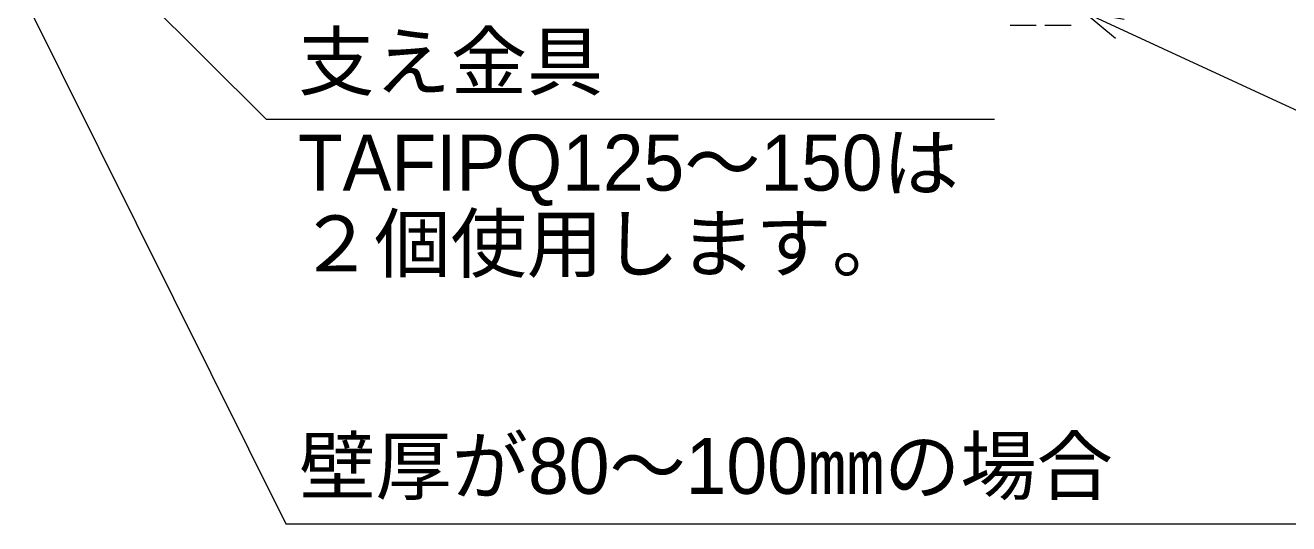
# Model space of a CAD drawing. Extents: x 443 to 1217, y -1921 to -677.
# Drawn here: x 911.5 to 968, y -783.4 to -761.1 of the extents above; entities that cross this region are included whole.
import ezdxf
from ezdxf.enums import TextEntityAlignment as Align

# ---------------------------------------------------------------- set-up
doc = ezdxf.new("R2010")
doc.units = 0
doc.header["$MEASUREMENT"] = 0
doc.layers.get('0').update_dxf_attribs({"linetype": 'CONTINUOUS'})
doc.layers.add('10', color=7, linetype='CONTINUOUS')
doc.layers.add('3', color=8, linetype='CONTINUOUS')
doc.styles.add('ｽﾀｲﾙ2', font='MS PGothic.ttf')

# ---------------------------------------------------------------- blocks, each defined once
blk = doc.blocks.new('OPEN330A')
at = {"color": 0}
for q in [(30, 8.0385), (30, -8.0385), (40, 0)]:
    blk.add_line((0, 0), q, dxfattribs=at)

msp = doc.modelspace()

# ---------------------------------------------------------------- linework, layer by layer
at = {"color": 7, "linetype": 'Continuous'}
for p, q in [((911.533, -754.54), (922.297, -765.29)), ((910.148, -757.191), (923.178, -783.362)), ((922.297, -765.29), (954.858, -765.29)), ((923.178, -783.362), (984.923, -783.362))]:
    msp.add_line(p, q, dxfattribs=at)
msp.add_lwpolyline([(958.877, -760.503), (969.221, -765.29), (1004.165, -765.29)], dxfattribs=at)
at = {"layer": '3', "color": 3, "linetype": 'Continuous'}
for p, q in [((955.555, -761.087), (956.724, -761.087)), ((957.113, -761.087), (958.282, -761.087))]:
    msp.add_line(p, q, dxfattribs=at)

# ---------------------------------------------------------------- block references
at = {"color": 7, "linetype": 'Continuous', "xscale": -0.05843603243154151, "yscale": 0.05843603243154152, "zscale": 0.05843603243154152, "rotation": 155.1664920179496}
msp.add_blockref('OPEN330A', (958.877, -760.503), dxfattribs=at)

# ---------------------------------------------------------------- texts
at = {"layer": '10', "style": 'ｽﾀｲﾙ2'}
for tag, p in [('支え金具', (923.736, -764.705)), ('TAFIPQ125～150は', (923.723, -769.227)), ('２個使用します。', (923.723, -772.838)), ('壁厚が80～100㎜の場合', (923.78, -782.778))]:
    msp.add_attdef(tag, text='', height=2.5, dxfattribs=at).set_placement(p, align=Align.BOTTOM_LEFT)

doc.saveas('drawing.dxf')
